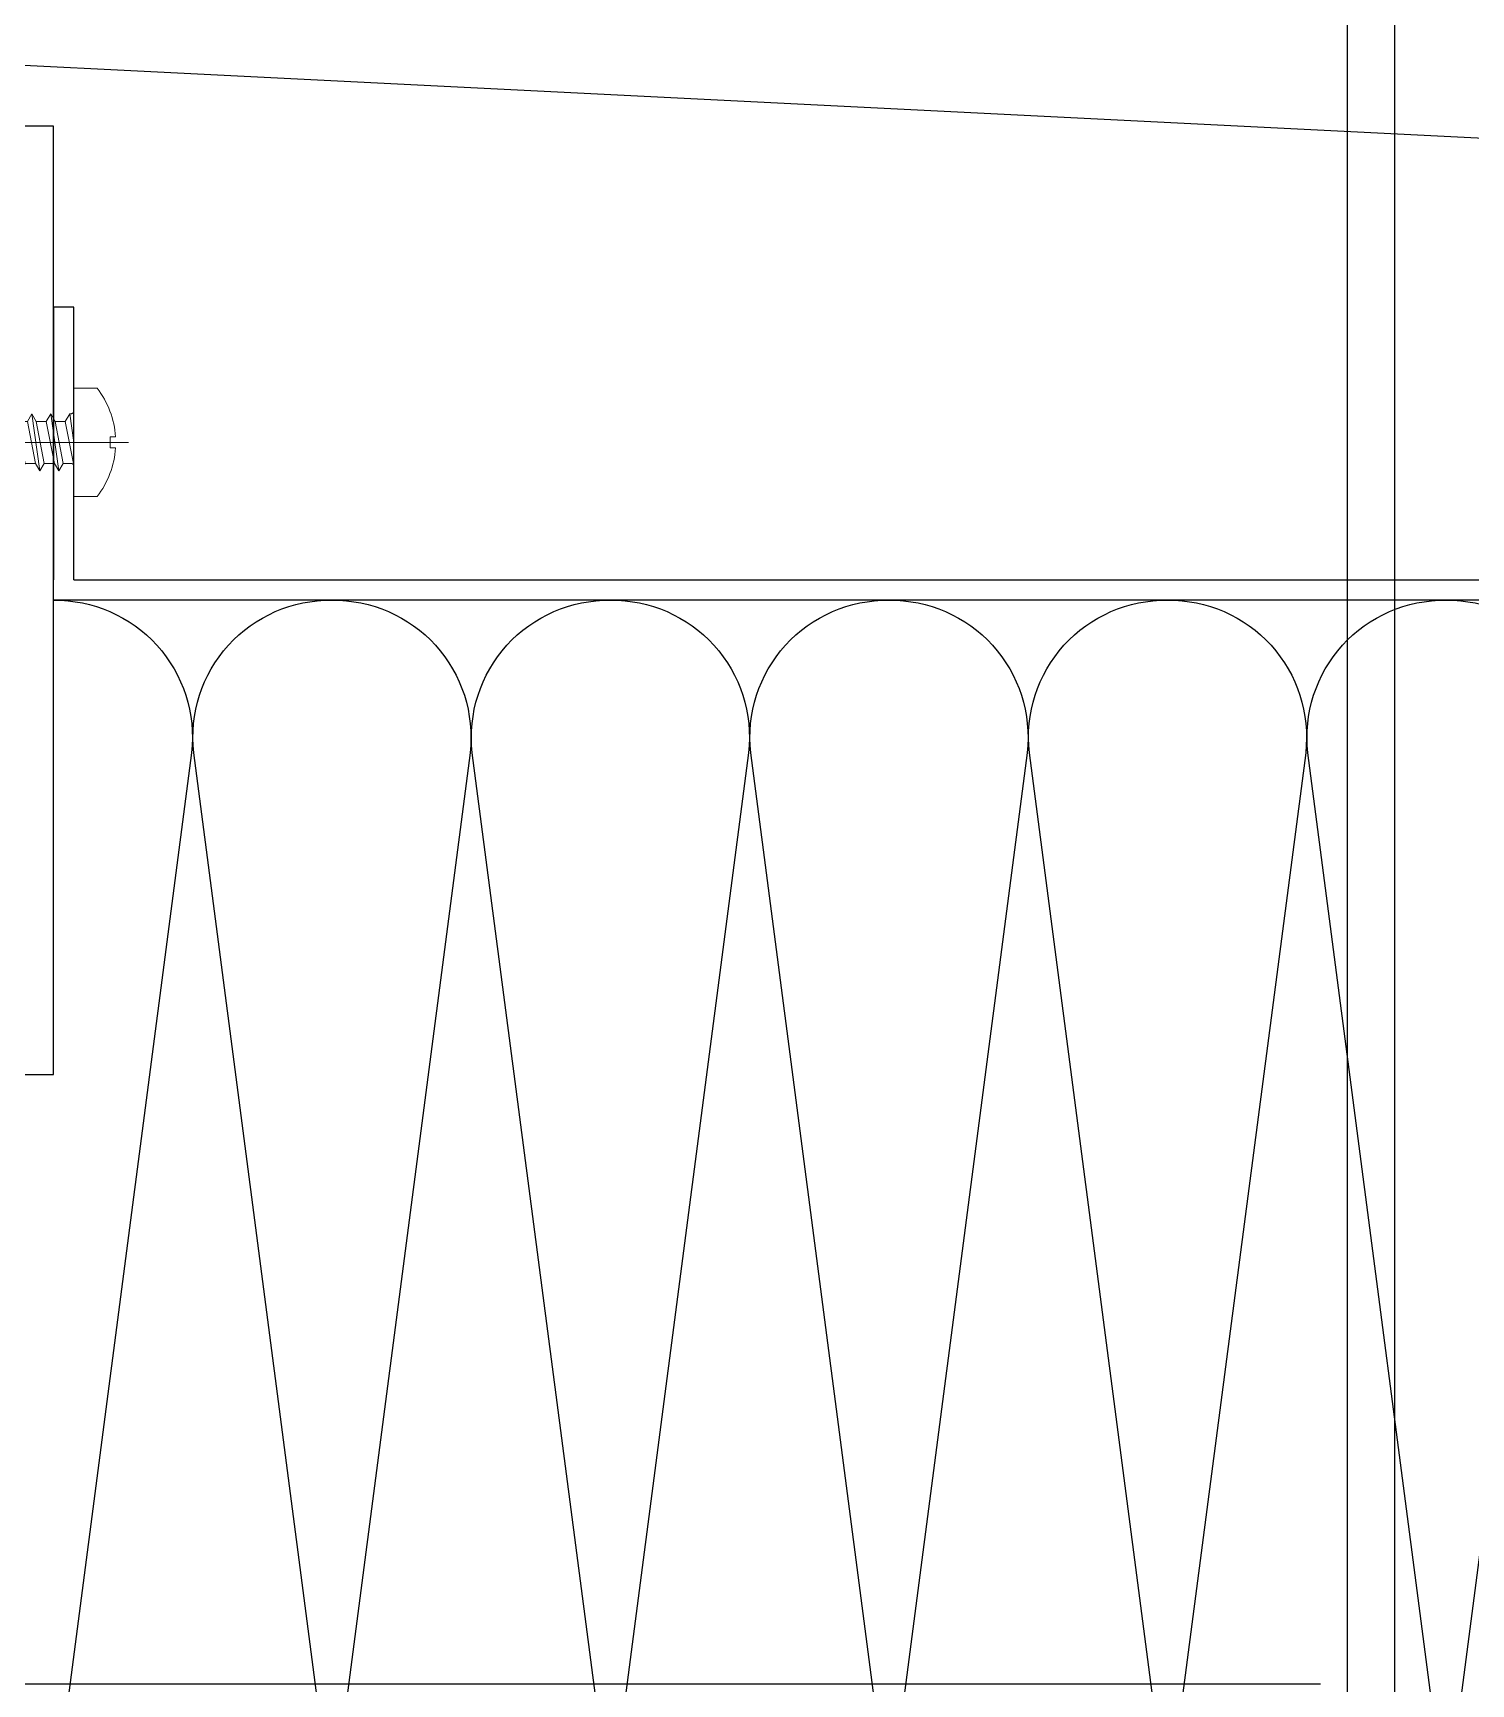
# Model space of a CAD drawing. Extents: x 6843040 to 15500510, y -6507076 to -4940511.
# Drawn here: x 7671642.8 to 7671749, y -6154713.9 to -6154592 of the extents above; entities that cross this region are included whole.
import ezdxf

# ---------------------------------------------------------------- set-up
doc = ezdxf.new("R2010")
doc.units = 0
doc.header["$LTSCALE"] = 1000
doc.header["$MEASUREMENT"] = 0
for name, pattern in [('CENTER', [50.800000000000004, 31.75, -6.35, 6.35, -6.35]), ('CONTINOUS', [0]), ('HIDDEN', [0.375, 0.25, -0.125])]:
    doc.linetypes.add(name, pattern=pattern)
for name, color, linetype, lineweight in [('002CEN', 1, 'CENTER', 13), ('003DOT', 253, 'HIDDEN', 13), ('009CON', 6, 'CONTINOUS', 15)]:
    doc.layers.add(name, color=color, linetype=linetype, lineweight=lineweight)
for name, color, linetype in [('GC', 3, 'Continuous'), ('LT-dim 1', 3, 'Continuous'), ('LT-dim 10', 253, 'Continuous'), ('LT-dim 8', 253, 'Continuous'), ('LT-Fill-密封胶', 113, 'Continuous'), ('LT-中线', 6, 'Continuous'), ('LT-铝板', 31, 'Continuous'), ('批荡层', 213, 'Continuous')]:
    doc.layers.add(name, color=color, linetype=linetype)

# ---------------------------------------------------------------- blocks, each defined once
blk = doc.blocks.new('LT-BLK-20240910160700', base_point=(-5089123.43131763, -205701.589336378))
at = {"layer": 'LT-铝板'}
for points in [[(-5089076.93131763, -205700.089336378), (-5089076.93131763, -205695.839336378), (-5089120.93131763, -205695.839336378), (-5089120.93131763, -205700.089336378), (-5089116.93131763, -205700.089336378), (-5089116.93131763, -205703.089336378), (-5089120.93131763, -205703.089336378), (-5089120.93131763, -205732.9893363779), (-5089117.831317631, -205732.9893363782, -0.9999999999999999), (-5089117.831317631, -205734.789336378), (-5089120.43131763, -205734.789336378), (-5089120.43131763, -205736.589336378), (-5089123.43131763, -205736.589336378), (-5089123.43131763, -205666.589336378), (-5089063.43131763, -205666.589336378), (-5089063.43131763, -205669.839336378), (-5089064.63131763, -205669.839336378), (-5089064.63131763, -205668.789336378), (-5089067.63131763, -205668.789336378), (-5089067.63131763, -205674.3893363781), (-5089064.63131763, -205674.3893363781), (-5089064.63131763, -205673.339336378), (-5089063.43131763, -205673.339336378), (-5089063.43131763, -205687.089336378), (-5089063.43131763, -205687.089336378), (-5089063.43131763, -205690.089336378), (-5089063.43131763, -205690.089336378), (-5089063.43131763, -205692.339336378), (-5089063.93131763, -205692.339336378), (-5089063.93131763, -205695.339336378), (-5089063.43131763, -205695.339336378), (-5089063.43131763, -205698.339336378), (-5089066.43131763, -205698.339336378), (-5089066.43131763, -205696.339336378), (-5089073.43131763, -205696.339336378, 0.414213562373095), (-5089074.43131763, -205697.339336378), (-5089074.43131763, -205705.839336378, 0.414213562373095), (-5089073.43131763, -205706.839336378), (-5089066.43131763, -205706.839336378), (-5089066.43131763, -205704.839336378), (-5089063.43131763, -205704.839336378), (-5089063.43131763, -205707.839336378), (-5089063.93131763, -205707.839336378), (-5089063.93131763, -205710.839336378), (-5089063.43131763, -205710.839336378), (-5089063.43131763, -205729.839336378), (-5089064.63131763, -205729.839336378), (-5089064.63131763, -205728.789336378), (-5089067.63131763, -205728.789336378), (-5089067.63131763, -205734.3893363781), (-5089064.63131763, -205734.3893363781), (-5089064.63131763, -205733.339336378), (-5089063.43131763, -205733.339336378), (-5089063.43131763, -205736.589336378), (-5089069.43131763, -205736.589336378), (-5089069.43131763, -205734.789336378), (-5089072.03131763, -205734.789336378, -0.9999999999999999), (-5089072.03131763, -205732.9893363782), (-5089069.43131763, -205732.9893363779), (-5089069.43131763, -205728.089336378, -0.4142135623730951), (-5089067.93131763, -205726.589336378), (-5089066.43131763, -205726.589336378), (-5089066.43131763, -205710.339336378, 0.414213562373095), (-5089067.43131763, -205709.339336378), (-5089075.93131763, -205709.339336378, -0.4142135623732948), (-5089076.93131763, -205708.339336378), (-5089076.93131763, -205703.089336378), (-5089080.93131763, -205703.089336378), (-5089080.93131763, -205700.089336378)], [(-5089120.93131763, -205692.839336378), (-5089120.93131763, -205669.589336378, -0.414213562373095), (-5089119.93131763, -205668.589336378), (-5089069.63131763, -205668.589336378), (-5089069.63131763, -205675.089336378, 0.4142135623757146), (-5089068.13131763, -205676.589336378), (-5089066.43131763, -205676.589336378), (-5089066.43131763, -205692.339336378, -0.4142135623739082), (-5089067.93131763, -205693.839336378), (-5089119.93131763, -205693.839336378, -0.4142135623728286)]]:
    blk.add_lwpolyline(points, format="xyb", close=True, dxfattribs=at)
blk = doc.blocks.new('*U226')
at = {"layer": 'GC', "color": 8, "linetype": 'HIDDEN', "ltscale": 20}
blk.add_line((208.1921596757206, -1704.302008810277), (208.1921596757206, 1115.959626173454), dxfattribs=at)
at = {"layer": 'LT-铝板'}
blk.add_line((211.692159676652, -1704.302008809637), (211.692159676652, 1115.959626174094), dxfattribs=at)
at = {"layer": 'LT-dim 8', "ltscale": 1000, "xscale": -1}
blk.add_blockref('LT-BLK-20240910160700', (112.6921411619592, -0.0003177570997650037), dxfattribs=at)
blk = doc.blocks.new('LT-BLK-20240603163343', base_point=(-3102913.412890759, 295840.9490596681))
at = {"layer": 'GC', "color": 8, "linetype": 'HIDDEN', "ltscale": 50}
blk.add_line((-3102878.382199378, 295987.9445893046), (-3103047.382199377, 295987.9445893014), dxfattribs=at)
blk = doc.blocks.new('*U255')
at = {"layer": '002CEN', "ltscale": 5}
blk.add_line((-4.054319021158257, 1.989519660128281e-13), (10.54217069582398, 1.989519660128281e-13), dxfattribs=at)
at = {"layer": '003DOT', "ltscale": 5}
for p, q in [((-3.552713678800501e-14, 4.000000000000197), (-6.394884621840902e-14, 1.750000000000199)), ((-6.394884621840902e-14, 1.750000000000199), (-1.20792265079217e-13, -2.309999999999803)), ((-1.20792265079217e-13, 1.689951005760705), (0.6198573119681257, -1.549999999999798)), ((0.1999999999999247, 1.550000000000196), (0.7801426880317806, 1.550000000000182)), ((0.7801426880317806, 1.550000000000182), (1.103458838777946, 2.110000000000113)), ((0.7801426880317806, 1.550000000000182), (1.373225010475686, -1.549999999999798)), ((1.103458838778003, 2.110000000000198), (1.696541161221909, -2.109999999999815)), ((1.103458838777946, 2.110000000000113), (1.426774989524084, 1.550000000000196)), ((1.426774989524084, 1.550000000000182), (2.019857311968131, -1.549999999999798)), ((1.426774989524084, 1.550000000000196), (2.180142688031815, 1.550000000000196)), ((2.180142688031815, 1.550000000000196), (2.503458838777952, 2.110000000000113)), ((2.180142688031786, 1.550000000000182), (2.773225010475691, -1.549999999999798)), ((2.503458838778009, 2.110000000000198), (3.096541161221914, -2.109999999999815)), ((2.503458838777952, 2.110000000000113), (2.82677498952409, 1.550000000000182)), ((2.82677498952409, 1.550000000000182), (3.419857311968137, -1.549999999999798)), ((2.82677498952409, 1.550000000000182), (3.58014268803182, 1.550000000000196)), ((3.58014268803182, 1.550000000000196), (3.903458838777958, 2.110000000000113)), ((3.580142688031792, 1.550000000000182), (4.173225010475697, -1.549999999999798)), ((3.903458838778015, 2.110000000000198), (4.49654116122192, -2.109999999999815)), ((3.903458838777958, 2.110000000000113), (4.226774989524095, 1.550000000000182)), ((4.226774989524095, 1.550000000000182), (4.819857311968143, -1.549999999999798)), ((4.226774989524095, 1.550000000000182), (4.980142688031826, 1.550000000000196)), ((4.980142688031826, 1.550000000000196), (5.303458838777964, 2.110000000000113)), ((4.980142688031798, 1.550000000000182), (5.573225010475703, -1.549999999999798)), ((5.30345883877802, 2.110000000000198), (5.896541161221926, -2.109999999999815)), ((5.303458838777964, 2.110000000000113), (5.626774989524101, 1.550000000000182)), ((5.626774989524101, 1.550000000000182), (6.219857311968152, -1.549999999999798)), ((5.626774989524101, 1.550000000000182), (5.75796897832128, 1.550000000000196)), ((5.75796897832128, 1.550000000000196), (6.472600264496744, 1.253990029170197)), ((6.472600264496744, 1.253990029170197), (6.75501637345911, 1.743149078768994)), ((6.472600264496688, 1.253990029170225), (6.935613691095593, -1.062203588311888)), ((6.75501637345911, 1.743149078768994), (7.218029800058016, -1.551362637910714)), ((6.75501637345911, 1.743149078768994), (7.214966670336278, 0.946491795621327)), ((-3.552713678800501e-14, 4.405364961712621e-13), (0.2965411612219029, -2.109999999999815)), ((7.214966670336278, 0.946491795621327), (7.677980096935354, -0.7547053547629332)), ((7.214966670336278, 0.946491795621327), (7.959137419201934, 0.6382461787198395)), ((7.959137419201934, 0.6382461787198395), (8.241553528164356, 1.127405228318665)), ((7.959137419201905, 0.6382461787198537), (8.258597611268666, -0.5142057057746854)), ((8.241553528164356, 1.127405228318665), (8.541013720231117, -1.003364755373511)), ((8.241553528164356, 1.127405228318665), (8.701503825041524, 0.3307479451709128)), ((8.701503825041524, 0.3307479451709412), (9.000964017108512, -0.2067074722256024)), ((8.701503825041524, 0.3307479451709128), (9.499999999999943, 1.4210854715202e-13)), ((9.499999999999943, 1.4210854715202e-13), (9.000964017108512, -0.2067074722256024)), ((6.935613691095593, -1.062203588311903), (6.185942131896716, -1.372727715457444)), ((7.218029800058016, -1.551362637910714), (6.935613691095593, -1.062203588311903)), ((7.677980096935382, -0.754705354762848), (7.218029800058016, -1.551362637910714)), ((8.258597611268666, -0.5142057057746854), (7.677980096935382, -0.754705354762848)), ((8.541013720231117, -1.003364755373511), (8.258597611268666, -0.5142057057746854)), ((9.000964017108512, -0.2067074722256024), (8.541013720231117, -1.003364755373511)), ((-1.20792265079217e-13, -2.309999999999803), (-1.20792265079217e-13, -3.999999999999801)), ((0.2965411612218745, -2.1099999999998), (0.1999999999998678, -2.1099999999998)), ((0.6198573119681257, -1.549999999999798), (0.2965411612218745, -2.1099999999998)), ((1.373225010475686, -1.549999999999798), (0.6198573119681257, -1.549999999999798)), ((1.696541161221909, -2.109999999999786), (1.373225010475686, -1.549999999999798)), ((2.019857311968131, -1.549999999999798), (1.696541161221909, -2.109999999999786)), ((2.77322501047572, -1.549999999999812), (2.019857311968131, -1.549999999999798)), ((3.096541161221914, -2.109999999999786), (2.77322501047572, -1.549999999999812)), ((3.419857311968137, -1.549999999999798), (3.096541161221914, -2.109999999999786)), ((4.173225010475726, -1.549999999999798), (3.419857311968137, -1.549999999999798)), ((4.49654116122192, -2.109999999999786), (4.173225010475726, -1.549999999999798)), ((4.819857311968143, -1.549999999999798), (4.49654116122192, -2.109999999999786)), ((5.573225010475731, -1.549999999999812), (4.819857311968143, -1.549999999999798)), ((5.896541161221926, -2.109999999999786), (5.573225010475731, -1.549999999999812)), ((6.219857311968152, -1.549999999999798), (5.896541161221926, -2.109999999999786)), ((6.185942131896716, -1.372727715457444), (6.219857311968152, -1.549999999999798))]:
    blk.add_line(p, q, dxfattribs=at)
for centre, start, end in [((0.1999999999999318, 1.750000000000192), 179.999999999998, 269.999999999998), ((0.1999999999998749, -2.309999999999796), 90.00000000000203, 180.000000000002)]:
    blk.add_arc(centre, 0.1999999999999957, start, end, dxfattribs=at)
at = {"layer": '009CON'}
for p, q in [((-1.723475382979849, 4.000000000000197), (-3.552713678800501e-14, 4.000000000000197)), ((-2.700000000000053, 0.4000000000002188), (-3.087680633323494, 0.4000000000002188)), ((-2.700000000000053, -0.3999999999998067), (-2.700000000000053, 0.4000000000002188)), ((-3.087680633323494, -0.3999999999998067), (-2.700000000000053, -0.3999999999998067)), ((-1.20792265079217e-13, -3.999999999999801), (-1.723475382979849, -3.999999999999801))]:
    blk.add_line(p, q, dxfattribs=at)
for centre, radius, start, end in [((3.399999999999938, 1.882938249764265e-13), 6.499999999999996, 142.0201275551479, 176.4718766587116), ((3.399999999999942, 2.060573933704291e-13), 6.499999999999999, 183.5281233412879, 217.9798724448521)]:
    blk.add_arc(centre, radius, start, end, dxfattribs=at)
blk = doc.blocks.new('LT-BLK-20240912105751', base_point=(-5244677.708232624, -274868.6524812084))
at = {"layer": '批荡层', "color": 8}
blk.add_lwpolyline([(-5245138.708214985, -274825.4723954871), (-5244672.708232624, -274848.7723946052), (-5244672.708232624, -274898.884323296)], dxfattribs=at)

msp = doc.modelspace()

# ---------------------------------------------------------------- linework, layer by layer
at = {"layer": 'LT-dim 1', "extrusion": (0, 1.224646799147353e-16, -1), "elevation": -7.60722201819427e-10}
for points in [[(-7671644.342777316, -6154633.889633628, 0.451718), (-7671654.538661809, -6154645.149593628), (-7671644.424683806, -6154722.629633628, -0.451718)], [(-7671664.816439637, -6154722.629633628), (-7671654.702448477, -6154645.149593628, 0.451718), (-7671664.898332969, -6154633.889633628, 0.451718), (-7671675.094217463, -6154645.149593628), (-7671664.980239459, -6154722.629633628, -0.451718)], [(-7671685.37199529, -6154722.629633628), (-7671675.25800413, -6154645.149593628, 0.451718), (-7671685.453888624, -6154633.889633628, 0.451718), (-7671695.649773116, -6154645.149593628), (-7671685.535795112, -6154722.629633628, -0.451718)], [(-7671705.927550943, -6154722.629633628), (-7671695.813559783, -6154645.149593628, 0.451718), (-7671706.009444277, -6154633.889633628, 0.451718), (-7671716.205328771, -6154645.149593628), (-7671706.091350767, -6154722.629633628, -0.451718)], [(-7671726.483106597, -6154722.629633628), (-7671716.369115437, -6154645.149593628, 0.451718), (-7671726.564999931, -6154633.889633628, 0.451718), (-7671736.760884424, -6154645.149593628), (-7671726.64690642, -6154722.629633628, -0.451718)], [(-7671747.03866225, -6154722.629633628), (-7671736.924671092, -6154645.149593628, 0.451718), (-7671747.120555584, -6154633.889633628, 0.451718), (-7671757.316440077, -6154645.149593628), (-7671747.202462074, -6154722.629633628, -0.451718)]]:
    msp.add_lwpolyline(points, format="xyb", dxfattribs=at)
at = {"layer": 'LT-中线'}
for points in [[(7671645.842777316, -6154632.389315846), (7671645.842777316, -6154612.262800823), (7671644.342777316, -6154612.262800823), (7671644.342777316, -6154632.389315846)], [(7671829.342778199, -6154633.889315827), (7671644.342777316, -6154633.889315853), (7671644.342777316, -6154632.389315845)], [(7671645.842777316, -6154632.389315846), (7671829.342778199, -6154632.389315887)]]:
    msp.add_lwpolyline(points, dxfattribs=at)

# ---------------------------------------------------------------- block references
msp.add_blockref('*U226', (7671531.650636154, -6154633.889315872))
at = {"rotation": 180}
msp.add_blockref('*U255', (7671645.842777316, -6154622.235038698), dxfattribs=at)
at = {"layer": 'LT-dim 10', "xscale": -1}
msp.add_blockref('LT-BLK-20240603163343', (7671603.873487213, -6154860.884845505), dxfattribs=at)

# ---------------------------------------------------------------- next in the draw order: block references
at = {"layer": 'LT-Fill-密封胶', "ltscale": 1000}
msp.add_blockref('LT-BLK-20240912105751', (7672029.342778199, -6154633.88931587), dxfattribs=at)

doc.saveas('drawing.dxf')
